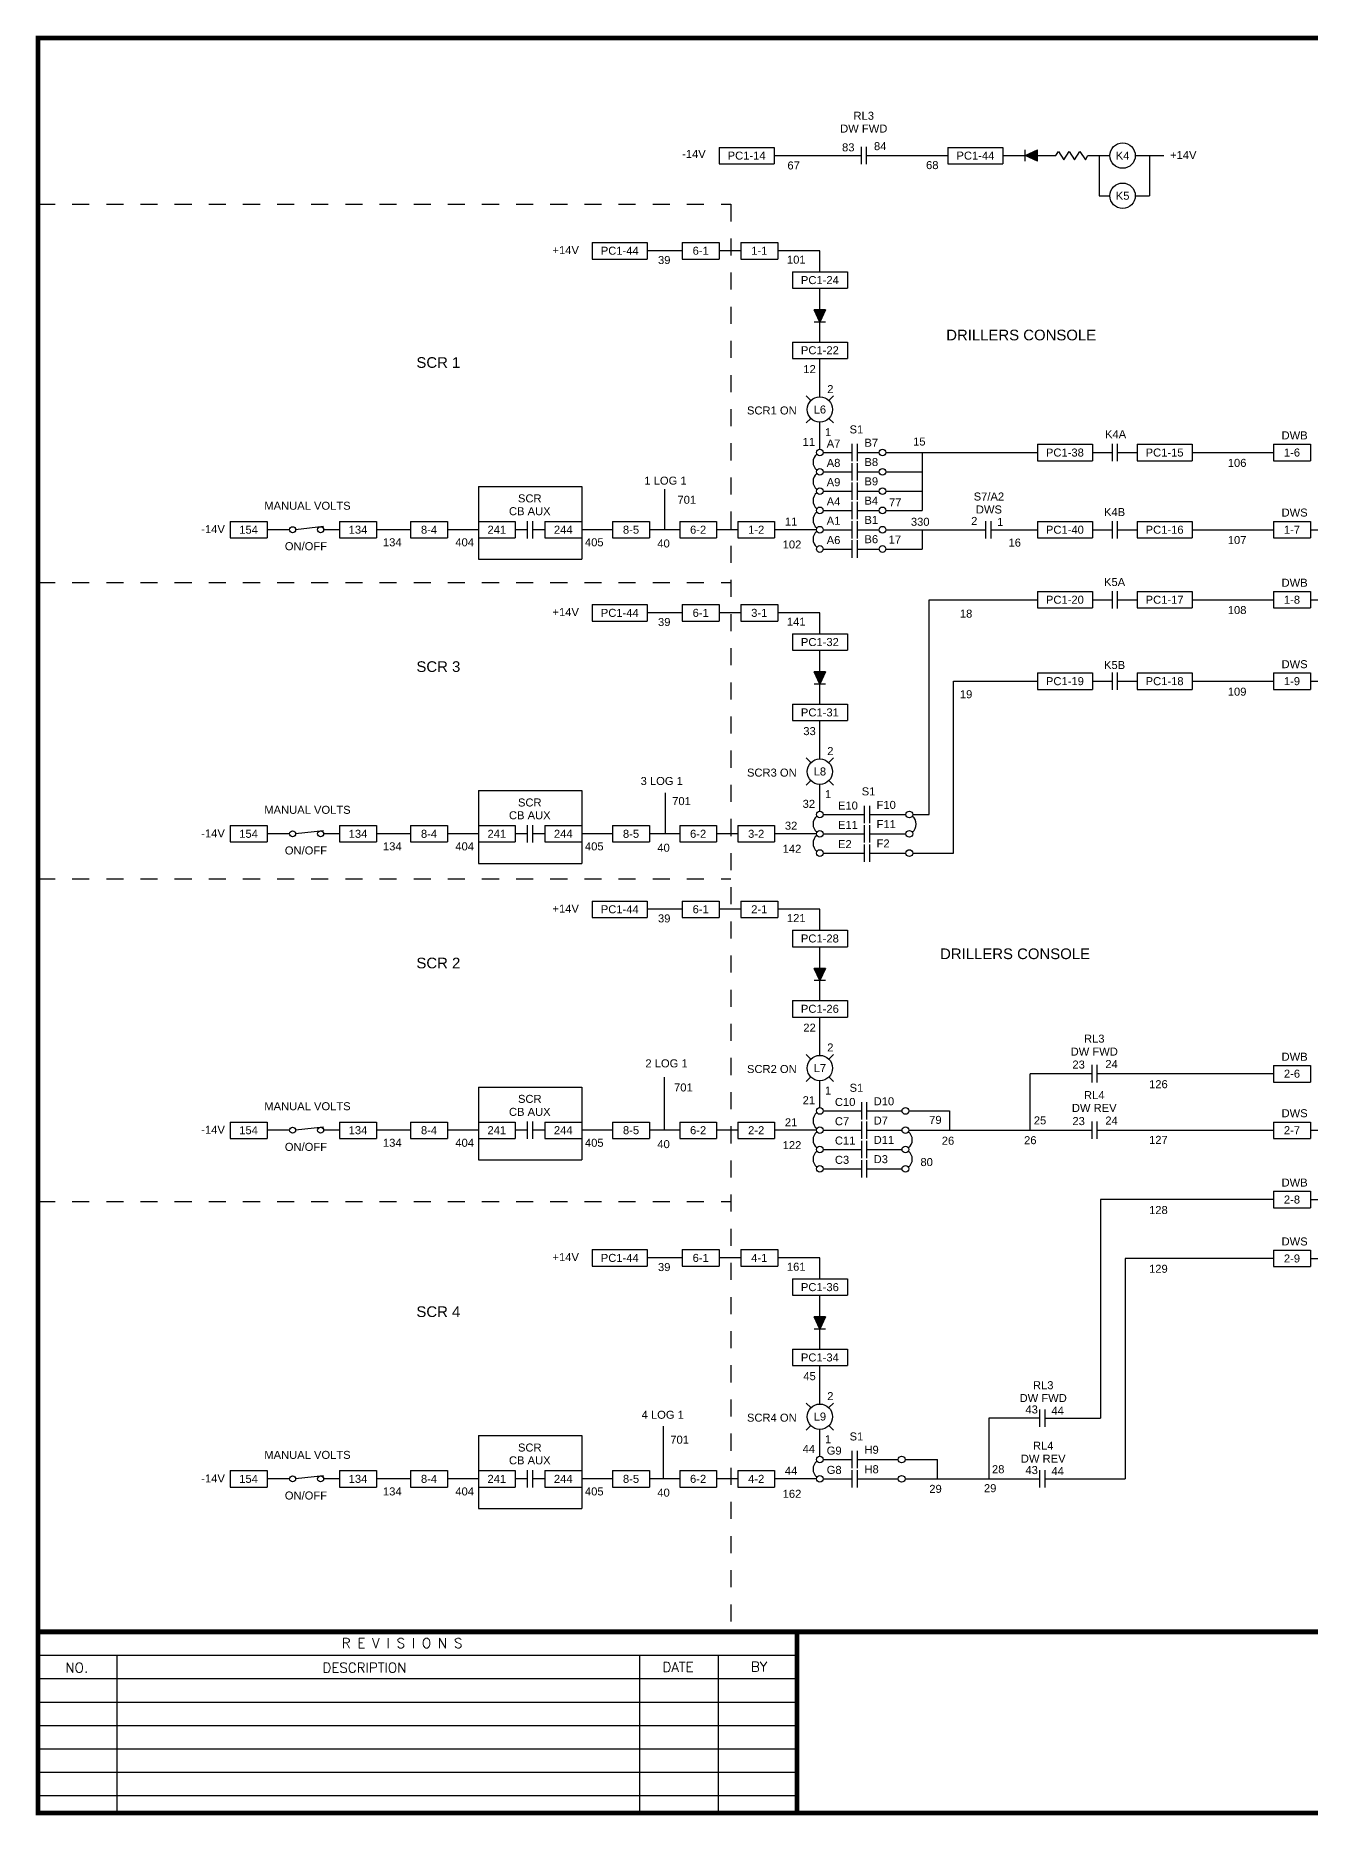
# Model space of a CAD drawing. Extents: x 2.1 to 18.8, y -2.1 to 8.4.
# Drawn here: x 2.12 to 9.58, y -2.07 to 8.35 of the extents above; entities that cross this region are included whole.
import ezdxf
from ezdxf.enums import TextEntityAlignment as Align

# ---------------------------------------------------------------- set-up
doc = ezdxf.new("R2010")
doc.units = 0
doc.header["$MEASUREMENT"] = 0
doc.linetypes.add('DASHED2', pattern=[0.375, 0.25, -0.125])
doc.layers.get('0').update_dxf_attribs({"linetype": 'CONTINUOUS'})
doc.layers.add('DRAWING', color=7, linetype='CONTINUOUS')
doc.styles.add('ROMAND', font='ROMAND.shx')
doc.styles.get("Standard").update_dxf_attribs({"font": 'ARIAL.TTF'})

# ---------------------------------------------------------------- blocks, each defined once
blk = doc.blocks.new('npcap')
for p, q in [((0, 0.051), (0, -0.051)), ((0.031, 0.051), (0.031, -0.051))]:
    blk.add_line(p, q)
blk = doc.blocks.new('connection')
blk.add_circle((0.074, 0), 0.0744)
blk = doc.blocks.new('diode')
blk.add_hatch(color=256).paths.add_polyline_path([(0.072, 0), (0, 0.033), (0, -0.033)])
for p, q in [((0, 0.033), (0.072, 0)), ((0, 0.033), (0, -0.033)), ((0.072, 0), (0, -0.033)), ((0.072, 0.033), (0.072, -0.033))]:
    blk.add_line(p, q)
blk = doc.blocks.new('resistor')
for p, q in [((0, 0), (0.016, 0.025)), ((0.016, 0.025), (0.047, -0.025)), ((0.047, -0.025), (0.08, 0.025)), ((0.08, 0.025), (0.111, -0.025)), ((0.111, -0.025), (0.142, 0.025)), ((0.142, 0.025), (0.174, -0.025)), ((0.174, -0.025), (0.189, 0))]:
    blk.add_line(p, q)

msp = doc.modelspace()

# ---------------------------------------------------------------- linework, layer by layer
at = {"color": 7}
for p, q in [((2.133, -0.995), (2.133, -2.056)), ((2.133, -1.132), (6.578, -1.132)), ((2.594, -1.132), (2.594, -2.056)), ((5.656, -1.132), (5.656, -2.056)), ((6.117, -1.132), (6.117, -2.056)), ((2.133, -1.269), (6.578, -1.269)), ((2.133, -1.406), (6.578, -1.406)), ((2.133, -1.543), (6.578, -1.543)), ((2.133, -1.68), (6.578, -1.68)), ((2.133, -1.817), (6.578, -1.817)), ((2.133, -1.954), (6.578, -1.954))]:
    msp.add_line(p, q, dxfattribs=at)
at = {"color": 7, "const_width": 0.0288}
msp.add_lwpolyline([(18.765, -2.056), (18.765, 8.34), (2.133, 8.34), (2.133, -2.056)], close=True, dxfattribs=at)
for points in [[(2.133, -0.995), (18.765, -0.995)], [(6.578, -0.995), (6.578, -2.056)]]:
    msp.add_lwpolyline(points, dxfattribs=at)
at = {"layer": 'DRAWING', "color": 7}
for p, q in [((6.122, 7.699), (6.444, 7.699)), ((6.122, 7.699), (6.122, 7.602)), ((6.444, 7.699), (6.444, 7.602)), ((6.444, 7.651), (6.953, 7.651)), ((6.984, 7.651), (7.462, 7.651)), ((7.462, 7.699), (7.784, 7.699)), ((7.462, 7.699), (7.462, 7.602)), ((7.784, 7.699), (7.784, 7.602)), ((7.784, 7.651), (8.093, 7.651)), ((8.282, 7.651), (8.411, 7.651)), ((8.347, 7.651), (8.347, 7.416)), ((8.56, 7.651), (8.727, 7.651)), ((8.643, 7.651), (8.643, 7.416)), ((6.122, 7.602), (6.444, 7.602)), ((7.462, 7.602), (7.784, 7.602)), ((8.347, 7.416), (8.411, 7.416)), ((8.56, 7.416), (8.643, 7.416)), ((5.379, 7.142), (5.379, 7.045)), ((5.379, 7.142), (5.701, 7.142)), ((5.701, 7.142), (5.701, 7.045)), ((5.906, 7.094), (5.701, 7.094)), ((5.906, 7.142), (5.906, 7.045)), ((5.906, 7.142), (6.122, 7.142)), ((6.122, 7.142), (6.122, 7.045)), ((6.249, 7.094), (6.122, 7.094)), ((6.249, 7.142), (6.465, 7.142)), ((6.249, 7.142), (6.249, 7.045)), ((6.465, 7.142), (6.465, 7.045)), ((6.712, 7.094), (6.465, 7.094)), ((6.712, 6.971), (6.712, 7.094)), ((5.379, 7.045), (5.701, 7.045)), ((5.906, 7.045), (6.122, 7.045)), ((6.249, 7.045), (6.465, 7.045)), ((6.551, 6.971), (6.551, 6.874)), ((6.551, 6.971), (6.873, 6.971)), ((6.873, 6.971), (6.873, 6.874)), ((6.551, 6.874), (6.873, 6.874)), ((6.712, 6.559), (6.712, 6.874)), ((6.551, 6.559), (6.873, 6.559)), ((6.551, 6.559), (6.551, 6.462)), ((6.873, 6.559), (6.873, 6.462)), ((6.551, 6.462), (6.873, 6.462)), ((6.712, 6.239), (6.712, 6.462)), ((6.659, 6.217), (6.632, 6.244)), ((6.764, 6.217), (6.791, 6.244)), ((6.659, 6.112), (6.632, 6.085)), ((6.712, 5.932), (6.712, 6.09)), ((6.764, 6.112), (6.791, 6.085)), ((7.986, 5.961), (8.308, 5.961)), ((7.986, 5.961), (7.986, 5.864)), ((8.308, 5.961), (8.308, 5.864)), ((8.57, 5.961), (8.892, 5.961)), ((8.57, 5.961), (8.57, 5.864)), ((8.892, 5.961), (8.892, 5.864)), ((9.369, 5.961), (9.585, 5.961)), ((9.369, 5.961), (9.369, 5.864)), ((9.585, 5.961), (9.585, 5.864)), ((6.731, 5.912), (6.9, 5.912)), ((6.931, 5.912), (7.059, 5.912)), ((7.098, 5.912), (7.986, 5.912)), ((7.311, 5.912), (7.311, 5.573)), ((7.986, 5.864), (8.308, 5.864)), ((8.308, 5.912), (8.423, 5.912)), ((8.455, 5.912), (8.57, 5.912)), ((8.57, 5.864), (8.892, 5.864)), ((8.892, 5.912), (9.369, 5.912)), ((9.369, 5.864), (9.585, 5.864)), ((6.731, 5.799), (6.9, 5.799)), ((6.931, 5.799), (7.059, 5.799)), ((7.098, 5.799), (7.311, 5.799)), ((4.712, 5.714), (4.712, 5.287)), ((4.712, 5.714), (5.317, 5.714)), ((5.317, 5.714), (5.317, 5.287)), ((5.804, 5.459), (5.804, 5.698)), ((6.731, 5.686), (6.9, 5.686)), ((6.931, 5.686), (7.059, 5.686)), ((7.098, 5.686), (7.311, 5.686)), ((6.731, 5.573), (6.9, 5.573)), ((6.931, 5.573), (7.059, 5.573)), ((7.098, 5.573), (7.311, 5.573)), ((3.258, 5.509), (3.258, 5.412)), ((3.258, 5.509), (3.474, 5.509)), ((3.474, 5.509), (3.474, 5.412)), ((3.606, 5.46), (3.474, 5.46)), ((3.641, 5.462), (3.805, 5.48)), ((3.899, 5.46), (3.805, 5.46)), ((3.899, 5.509), (4.115, 5.509)), ((3.899, 5.509), (3.899, 5.412)), ((4.115, 5.509), (4.115, 5.412)), ((4.315, 5.46), (4.115, 5.46)), ((4.315, 5.509), (4.531, 5.509)), ((4.315, 5.509), (4.315, 5.412)), ((4.531, 5.509), (4.531, 5.412)), ((4.712, 5.46), (4.531, 5.46)), ((4.712, 5.509), (4.928, 5.509)), ((4.928, 5.509), (4.928, 5.412)), ((4.998, 5.46), (4.928, 5.46)), ((5.101, 5.46), (5.03, 5.46)), ((5.101, 5.509), (5.317, 5.509)), ((5.101, 5.509), (5.101, 5.412)), ((5.498, 5.46), (5.317, 5.46)), ((5.498, 5.509), (5.714, 5.509)), ((5.498, 5.509), (5.498, 5.412)), ((5.714, 5.509), (5.714, 5.412)), ((5.891, 5.46), (5.714, 5.46)), ((5.891, 5.509), (6.107, 5.509)), ((5.891, 5.509), (5.891, 5.412)), ((6.107, 5.509), (6.107, 5.412)), ((6.231, 5.46), (6.107, 5.46)), ((6.231, 5.509), (6.447, 5.509)), ((6.231, 5.509), (6.231, 5.412)), ((6.447, 5.509), (6.447, 5.412)), ((6.692, 5.46), (6.447, 5.46)), ((6.731, 5.46), (6.9, 5.46)), ((6.931, 5.46), (7.059, 5.46)), ((7.098, 5.46), (7.682, 5.46)), ((7.311, 5.46), (7.311, 5.347)), ((7.713, 5.46), (7.986, 5.46)), ((7.986, 5.509), (8.308, 5.509)), ((7.986, 5.509), (7.986, 5.412)), ((8.308, 5.509), (8.308, 5.412)), ((8.308, 5.46), (8.423, 5.46)), ((8.455, 5.46), (8.57, 5.46)), ((8.57, 5.509), (8.892, 5.509)), ((8.57, 5.509), (8.57, 5.412)), ((8.892, 5.509), (8.892, 5.412)), ((8.892, 5.46), (9.369, 5.46)), ((9.369, 5.509), (9.585, 5.509)), ((9.369, 5.509), (9.369, 5.412)), ((9.585, 5.509), (9.585, 5.412)), ((9.585, 5.46), (9.705, 5.46)), ((3.258, 5.412), (3.474, 5.412)), ((3.899, 5.412), (4.115, 5.412)), ((4.315, 5.412), (4.531, 5.412)), ((4.712, 5.412), (4.928, 5.412)), ((5.101, 5.412), (5.317, 5.412)), ((5.498, 5.412), (5.714, 5.412)), ((5.891, 5.412), (6.107, 5.412)), ((6.231, 5.412), (6.447, 5.412)), ((6.731, 5.347), (6.9, 5.347)), ((6.931, 5.347), (7.059, 5.347)), ((7.098, 5.347), (7.311, 5.347)), ((7.986, 5.412), (8.308, 5.412)), ((8.57, 5.412), (8.892, 5.412)), ((9.369, 5.412), (9.585, 5.412)), ((4.712, 5.287), (5.317, 5.287)), ((5.379, 5.022), (5.701, 5.022)), ((5.379, 5.022), (5.379, 4.925)), ((5.701, 5.022), (5.701, 4.925)), ((5.906, 5.022), (6.122, 5.022)), ((5.906, 5.022), (5.906, 4.925)), ((6.122, 5.022), (6.122, 4.925)), ((6.249, 5.022), (6.465, 5.022)), ((6.249, 5.022), (6.249, 4.925)), ((6.465, 5.022), (6.465, 4.925)), ((7.353, 3.792), (7.353, 5.05)), ((7.353, 5.05), (7.986, 5.05)), ((7.986, 5.098), (8.308, 5.098)), ((7.986, 5.098), (7.986, 5.002)), ((8.308, 5.098), (8.308, 5.002)), ((8.308, 5.05), (8.423, 5.05)), ((8.455, 5.05), (8.57, 5.05)), ((8.57, 5.098), (8.892, 5.098)), ((8.57, 5.098), (8.57, 5.002)), ((8.892, 5.098), (8.892, 5.002)), ((8.892, 5.05), (9.369, 5.05)), ((9.369, 5.098), (9.585, 5.098)), ((9.369, 5.098), (9.369, 5.002)), ((9.585, 5.098), (9.585, 5.002)), ((9.585, 5.05), (9.705, 5.05)), ((5.379, 4.925), (5.701, 4.925)), ((5.906, 4.973), (5.701, 4.973)), ((5.906, 4.925), (6.122, 4.925)), ((6.249, 4.973), (6.122, 4.973)), ((6.249, 4.925), (6.465, 4.925)), ((6.712, 4.973), (6.465, 4.973)), ((6.712, 4.85), (6.712, 4.973)), ((7.986, 5.002), (8.308, 5.002)), ((8.57, 5.002), (8.892, 5.002)), ((9.369, 5.002), (9.585, 5.002)), ((6.551, 4.85), (6.551, 4.754)), ((6.551, 4.85), (6.873, 4.85)), ((6.873, 4.85), (6.873, 4.754)), ((6.551, 4.754), (6.873, 4.754)), ((6.712, 4.439), (6.712, 4.754)), ((7.986, 4.621), (8.308, 4.621)), ((7.986, 4.621), (7.986, 4.524)), ((8.308, 4.621), (8.308, 4.524)), ((8.57, 4.621), (8.892, 4.621)), ((8.57, 4.621), (8.57, 4.524)), ((8.892, 4.621), (8.892, 4.524)), ((9.369, 4.621), (9.585, 4.621)), ((9.369, 4.621), (9.369, 4.524)), ((9.585, 4.621), (9.585, 4.524)), ((7.495, 3.566), (7.495, 4.573)), ((7.495, 4.573), (7.986, 4.573)), ((7.986, 4.524), (8.308, 4.524)), ((8.308, 4.573), (8.423, 4.573)), ((8.455, 4.573), (8.57, 4.573)), ((8.57, 4.524), (8.892, 4.524)), ((8.892, 4.573), (9.369, 4.573)), ((9.369, 4.524), (9.585, 4.524)), ((9.585, 4.573), (9.705, 4.573)), ((6.551, 4.439), (6.551, 4.342)), ((6.551, 4.439), (6.873, 4.439)), ((6.873, 4.439), (6.873, 4.342)), ((6.551, 4.342), (6.873, 4.342)), ((6.712, 4.118), (6.712, 4.342)), ((6.659, 4.096), (6.632, 4.123)), ((6.764, 4.096), (6.791, 4.123)), ((6.659, 3.991), (6.632, 3.964)), ((6.712, 3.812), (6.712, 3.969)), ((6.764, 3.991), (6.791, 3.964)), ((4.712, 3.933), (5.317, 3.933)), ((4.712, 3.933), (4.712, 3.506)), ((5.317, 3.933), (5.317, 3.506)), ((5.807, 3.68), (5.807, 3.919)), ((6.731, 3.792), (6.972, 3.792)), ((7.003, 3.792), (7.217, 3.792)), ((7.256, 3.792), (7.353, 3.792)), ((3.258, 3.727), (3.474, 3.727)), ((3.258, 3.727), (3.258, 3.631)), ((3.474, 3.727), (3.474, 3.631)), ((3.606, 3.679), (3.474, 3.679)), ((3.641, 3.681), (3.805, 3.699)), ((3.899, 3.679), (3.805, 3.679)), ((3.899, 3.727), (3.899, 3.631)), ((3.899, 3.727), (4.115, 3.727)), ((4.115, 3.727), (4.115, 3.631)), ((4.315, 3.679), (4.115, 3.679)), ((4.315, 3.727), (4.315, 3.631)), ((4.315, 3.727), (4.531, 3.727)), ((4.531, 3.727), (4.531, 3.631)), ((4.712, 3.679), (4.531, 3.679)), ((4.712, 3.727), (4.928, 3.727)), ((4.928, 3.727), (4.928, 3.631)), ((4.998, 3.679), (4.928, 3.679)), ((5.101, 3.679), (5.03, 3.679)), ((5.101, 3.727), (5.317, 3.727)), ((5.101, 3.727), (5.101, 3.631)), ((5.498, 3.679), (5.317, 3.679)), ((5.498, 3.727), (5.714, 3.727)), ((5.498, 3.727), (5.498, 3.631)), ((5.714, 3.727), (5.714, 3.631)), ((5.891, 3.679), (5.714, 3.679)), ((5.891, 3.727), (6.107, 3.727)), ((5.891, 3.727), (5.891, 3.631)), ((6.107, 3.727), (6.107, 3.631)), ((6.231, 3.679), (6.107, 3.679)), ((6.231, 3.727), (6.447, 3.727)), ((6.231, 3.727), (6.231, 3.631)), ((6.447, 3.727), (6.447, 3.631)), ((6.692, 3.679), (6.447, 3.679)), ((6.731, 3.679), (6.972, 3.679)), ((7.003, 3.679), (7.217, 3.679)), ((3.258, 3.631), (3.474, 3.631)), ((3.899, 3.631), (4.115, 3.631)), ((4.315, 3.631), (4.531, 3.631)), ((4.712, 3.631), (4.928, 3.631)), ((5.101, 3.631), (5.317, 3.631)), ((5.498, 3.631), (5.714, 3.631)), ((5.891, 3.631), (6.107, 3.631)), ((6.231, 3.631), (6.447, 3.631)), ((6.731, 3.566), (6.972, 3.566)), ((7.003, 3.566), (7.217, 3.566)), ((7.256, 3.566), (7.495, 3.566)), ((4.712, 3.506), (5.317, 3.506)), ((5.379, 3.285), (5.701, 3.285)), ((5.379, 3.285), (5.379, 3.188)), ((5.701, 3.285), (5.701, 3.188)), ((5.906, 3.237), (5.701, 3.237)), ((5.906, 3.285), (6.122, 3.285)), ((5.906, 3.285), (5.906, 3.188)), ((6.122, 3.285), (6.122, 3.188)), ((6.249, 3.237), (6.122, 3.237)), ((6.249, 3.285), (6.465, 3.285)), ((6.249, 3.285), (6.249, 3.188)), ((6.465, 3.285), (6.465, 3.188)), ((6.712, 3.237), (6.465, 3.237)), ((6.712, 3.114), (6.712, 3.237)), ((5.379, 3.188), (5.701, 3.188)), ((5.906, 3.188), (6.122, 3.188)), ((6.249, 3.188), (6.465, 3.188)), ((6.551, 3.114), (6.551, 3.017)), ((6.551, 3.114), (6.873, 3.114)), ((6.873, 3.114), (6.873, 3.017)), ((6.551, 3.017), (6.873, 3.017)), ((6.712, 2.702), (6.712, 3.017)), ((6.551, 2.702), (6.551, 2.605)), ((6.551, 2.702), (6.873, 2.702)), ((6.873, 2.702), (6.873, 2.605)), ((6.551, 2.605), (6.873, 2.605)), ((6.712, 2.382), (6.712, 2.605)), ((6.659, 2.36), (6.632, 2.387)), ((6.764, 2.36), (6.791, 2.387)), ((9.369, 2.322), (9.585, 2.322)), ((9.369, 2.322), (9.369, 2.225)), ((9.585, 2.322), (9.585, 2.225)), ((4.712, 2.196), (4.712, 1.769)), ((4.712, 2.196), (5.317, 2.196)), ((5.317, 2.196), (5.317, 1.769)), ((5.802, 1.943), (5.802, 2.254)), ((6.659, 2.255), (6.632, 2.228)), ((6.712, 2.075), (6.712, 2.233)), ((6.764, 2.255), (6.791, 2.228)), ((7.943, 1.943), (7.943, 2.274)), ((8.304, 2.274), (7.943, 2.274)), ((9.369, 2.274), (8.335, 2.274)), ((9.369, 2.225), (9.585, 2.225)), ((3.258, 1.991), (3.474, 1.991)), ((3.258, 1.991), (3.258, 1.894)), ((3.474, 1.991), (3.474, 1.894)), ((3.899, 1.991), (3.899, 1.894)), ((3.899, 1.991), (4.115, 1.991)), ((4.115, 1.991), (4.115, 1.894)), ((4.315, 1.991), (4.315, 1.894)), ((4.315, 1.991), (4.531, 1.991)), ((4.531, 1.991), (4.531, 1.894)), ((4.712, 1.991), (4.928, 1.991)), ((4.928, 1.991), (4.928, 1.894)), ((5.101, 1.991), (5.317, 1.991)), ((5.101, 1.991), (5.101, 1.894)), ((5.498, 1.991), (5.714, 1.991)), ((5.498, 1.991), (5.498, 1.894)), ((5.714, 1.991), (5.714, 1.894)), ((5.891, 1.991), (6.107, 1.991)), ((5.891, 1.991), (5.891, 1.894)), ((6.107, 1.991), (6.107, 1.894)), ((6.231, 1.991), (6.447, 1.991)), ((6.231, 1.991), (6.231, 1.894)), ((6.447, 1.991), (6.447, 1.894)), ((6.731, 2.056), (6.955, 2.056)), ((6.986, 2.056), (7.194, 2.056)), ((7.233, 2.056), (7.471, 2.056)), ((7.471, 2.056), (7.471, 1.943)), ((9.369, 1.991), (9.369, 1.894)), ((9.369, 1.991), (9.585, 1.991)), ((9.585, 1.991), (9.585, 1.894)), ((3.258, 1.894), (3.474, 1.894)), ((3.606, 1.943), (3.474, 1.943)), ((3.641, 1.945), (3.805, 1.962)), ((3.899, 1.943), (3.805, 1.943)), ((3.899, 1.894), (4.115, 1.894)), ((4.315, 1.943), (4.115, 1.943)), ((4.315, 1.894), (4.531, 1.894)), ((4.712, 1.943), (4.531, 1.943)), ((4.712, 1.894), (4.928, 1.894)), ((4.998, 1.943), (4.928, 1.943)), ((5.101, 1.943), (5.03, 1.943)), ((5.101, 1.894), (5.317, 1.894)), ((5.498, 1.943), (5.317, 1.943)), ((5.498, 1.894), (5.714, 1.894)), ((5.891, 1.943), (5.714, 1.943)), ((5.891, 1.894), (6.107, 1.894)), ((6.231, 1.943), (6.107, 1.943)), ((6.231, 1.894), (6.447, 1.894)), ((6.692, 1.943), (6.447, 1.943)), ((6.731, 1.943), (6.955, 1.943)), ((6.986, 1.943), (7.194, 1.943)), ((7.233, 1.943), (8.304, 1.943)), ((8.335, 1.943), (9.369, 1.943)), ((9.369, 1.894), (9.585, 1.894)), ((9.585, 1.943), (9.705, 1.943)), ((6.731, 1.83), (6.955, 1.83)), ((6.986, 1.83), (7.194, 1.83)), ((4.712, 1.769), (5.317, 1.769)), ((6.731, 1.717), (6.955, 1.717)), ((6.986, 1.717), (7.194, 1.717)), ((9.369, 1.585), (9.585, 1.585)), ((9.369, 1.585), (9.369, 1.488)), ((9.585, 1.585), (9.585, 1.488)), ((9.369, 1.537), (8.356, 1.537)), ((8.356, 1.537), (8.356, 0.256)), ((9.369, 1.488), (9.585, 1.488)), ((9.585, 1.537), (9.705, 1.537)), ((5.379, 1.244), (5.701, 1.244)), ((5.379, 1.244), (5.379, 1.147)), ((5.379, 1.147), (5.701, 1.147)), ((5.701, 1.244), (5.701, 1.147)), ((5.906, 1.195), (5.701, 1.195)), ((5.906, 1.244), (6.122, 1.244)), ((5.906, 1.244), (5.906, 1.147)), ((5.906, 1.147), (6.122, 1.147)), ((6.122, 1.244), (6.122, 1.147)), ((6.249, 1.195), (6.122, 1.195)), ((6.249, 1.244), (6.465, 1.244)), ((6.249, 1.244), (6.249, 1.147)), ((6.249, 1.147), (6.465, 1.147)), ((6.465, 1.244), (6.465, 1.147)), ((6.712, 1.195), (6.465, 1.195)), ((6.712, 1.072), (6.712, 1.195)), ((9.369, 1.192), (8.501, 1.192)), ((8.501, 1.192), (8.501, -0.099)), ((9.369, 1.241), (9.585, 1.241)), ((9.369, 1.241), (9.369, 1.144)), ((9.585, 1.241), (9.585, 1.144)), ((9.585, 1.192), (9.705, 1.192)), ((6.551, 1.072), (6.551, 0.976)), ((6.551, 1.072), (6.873, 1.072)), ((6.873, 1.072), (6.873, 0.976)), ((9.369, 1.144), (9.585, 1.144)), ((6.551, 0.976), (6.873, 0.976)), ((6.712, 0.661), (6.712, 0.976)), ((6.551, 0.661), (6.551, 0.564)), ((6.551, 0.661), (6.873, 0.661)), ((6.873, 0.661), (6.873, 0.564)), ((6.551, 0.564), (6.873, 0.564)), ((6.712, 0.34), (6.712, 0.564)), ((6.659, 0.319), (6.632, 0.345)), ((6.764, 0.319), (6.791, 0.345)), ((5.797, -0.096), (5.797, 0.209)), ((6.659, 0.213), (6.632, 0.186)), ((6.764, 0.213), (6.791, 0.186)), ((7.999, 0.256), (7.701, 0.256)), ((7.701, 0.256), (7.701, -0.099)), ((8.031, 0.256), (8.356, 0.256)), ((4.712, 0.155), (5.317, 0.155)), ((4.712, 0.155), (4.712, -0.272)), ((5.317, 0.155), (5.317, -0.272)), ((6.712, 0.034), (6.712, 0.191)), ((6.731, 0.014), (6.9, 0.014)), ((6.931, 0.014), (7.171, 0.014)), ((7.21, 0.014), (7.401, 0.014)), ((7.401, -0.099), (7.401, 0.014)), ((3.258, -0.05), (3.474, -0.05)), ((3.258, -0.05), (3.258, -0.147)), ((3.474, -0.05), (3.474, -0.147)), ((3.606, -0.099), (3.474, -0.099)), ((3.641, -0.097), (3.805, -0.079)), ((3.899, -0.099), (3.805, -0.099)), ((3.899, -0.05), (3.899, -0.147)), ((3.899, -0.05), (4.115, -0.05)), ((4.115, -0.05), (4.115, -0.147)), ((4.315, -0.099), (4.115, -0.099)), ((4.315, -0.05), (4.315, -0.147)), ((4.315, -0.05), (4.531, -0.05)), ((4.531, -0.05), (4.531, -0.147)), ((4.712, -0.099), (4.531, -0.099)), ((4.712, -0.05), (4.928, -0.05)), ((4.928, -0.05), (4.928, -0.147)), ((4.998, -0.099), (4.928, -0.099)), ((5.101, -0.099), (5.03, -0.099)), ((5.101, -0.05), (5.317, -0.05)), ((5.101, -0.05), (5.101, -0.147)), ((5.498, -0.099), (5.317, -0.099)), ((5.498, -0.05), (5.714, -0.05)), ((5.498, -0.05), (5.498, -0.147)), ((5.714, -0.05), (5.714, -0.147)), ((5.891, -0.099), (5.714, -0.099)), ((5.891, -0.05), (6.107, -0.05)), ((5.891, -0.05), (5.891, -0.147)), ((6.107, -0.05), (6.107, -0.147)), ((6.231, -0.099), (6.107, -0.099)), ((6.231, -0.05), (6.447, -0.05)), ((6.231, -0.05), (6.231, -0.147)), ((6.447, -0.05), (6.447, -0.147)), ((6.692, -0.099), (6.447, -0.099)), ((6.731, -0.099), (6.9, -0.099)), ((6.931, -0.099), (7.171, -0.099)), ((7.21, -0.099), (7.999, -0.099)), ((8.031, -0.099), (8.501, -0.099)), ((3.258, -0.147), (3.474, -0.147)), ((3.899, -0.147), (4.115, -0.147)), ((4.315, -0.147), (4.531, -0.147)), ((4.712, -0.147), (4.928, -0.147)), ((5.101, -0.147), (5.317, -0.147)), ((5.498, -0.147), (5.714, -0.147)), ((5.891, -0.147), (6.107, -0.147)), ((6.231, -0.147), (6.447, -0.147)), ((4.712, -0.272), (5.317, -0.272))]:
    msp.add_line(p, q, dxfattribs=at)
at = {"layer": 'DRAWING', "color": 7, "linetype": 'DASHED2', "ltscale": 0.25}
for p, q in [((2.133, 7.366), (6.191, 7.366)), ((6.191, 7.366), (6.191, -0.995)), ((2.133, 5.15), (6.191, 5.15)), ((2.133, 3.415), (6.191, 3.415)), ((2.133, 1.526), (6.191, 1.526))]:
    msp.add_line(p, q, dxfattribs=at)
at = {"layer": 'DRAWING', "color": 7}
for centre, radius in [((6.712, 5.912), 0.0197), ((7.079, 5.912), 0.0197), ((6.712, 5.799), 0.0197), ((7.079, 5.799), 0.0197), ((6.712, 5.686), 0.0197), ((7.079, 5.686), 0.0197), ((6.712, 5.573), 0.0197), ((7.079, 5.573), 0.0197), ((3.624, 5.46), 0.0176), ((3.788, 5.46), 0.0176), ((6.712, 5.46), 0.0197), ((7.079, 5.46), 0.0197), ((6.712, 5.347), 0.0197), ((7.079, 5.347), 0.0197), ((6.712, 3.792), 0.0197), ((7.236, 3.792), 0.0197), ((3.624, 3.679), 0.0176), ((3.788, 3.679), 0.0176), ((6.712, 3.679), 0.0197), ((7.236, 3.679), 0.0197), ((6.712, 3.566), 0.0197), ((7.236, 3.566), 0.0197), ((6.712, 2.056), 0.0197), ((7.213, 2.056), 0.0197), ((3.624, 1.943), 0.0176), ((3.788, 1.943), 0.0176), ((6.712, 1.943), 0.0197), ((7.213, 1.943), 0.0197), ((6.712, 1.83), 0.0197), ((7.213, 1.83), 0.0197), ((6.712, 1.717), 0.0197), ((7.213, 1.717), 0.0197), ((6.712, 0.014), 0.0197), ((7.191, 0.014), 0.0197), ((3.624, -0.099), 0.0176), ((3.788, -0.099), 0.0176), ((6.712, -0.099), 0.0197), ((7.191, -0.099), 0.0197)]:
    msp.add_circle(centre, radius, dxfattribs=at)
for centre, start, end in [((6.732, 5.856), 128.905, 231.095), ((6.732, 5.743), 128.905, 231.095), ((6.732, 5.63), 128.905, 231.095), ((6.732, 5.517), 128.905, 231.095), ((6.732, 5.404), 128.905, 231.095), ((6.732, 3.736), 128.905, 231.095), ((7.216, 3.736), 308.905, 51.095), ((6.732, 3.623), 128.905, 231.095), ((6.732, 1.999), 128.905, 231.095), ((6.732, 1.886), 128.905, 231.095), ((7.193, 1.886), 308.905, 51.095), ((6.732, 1.773), 128.905, 231.095), ((7.193, 1.773), 308.905, 51.095), ((6.732, -0.042), 128.905, 231.095)]:
    msp.add_arc(centre, 0.0602, start, end, dxfattribs=at)

# ---------------------------------------------------------------- block references
for name, p in [('connection', (8.411, 7.651)), ('npcap', (6.953, 7.651)), ('resistor', (8.093, 7.651)), ('connection', (8.411, 7.416)), ('npcap', (6.9, 5.912)), ('npcap', (8.423, 5.912)), ('npcap', (6.9, 5.799)), ('npcap', (6.9, 5.686)), ('npcap', (6.9, 5.573)), ('npcap', (4.998, 5.46)), ('npcap', (6.9, 5.46)), ('npcap', (7.682, 5.46)), ('npcap', (8.423, 5.46)), ('npcap', (6.9, 5.347)), ('npcap', (8.423, 5.05)), ('npcap', (8.423, 4.573)), ('npcap', (6.972, 3.792)), ('npcap', (4.998, 3.679)), ('npcap', (6.972, 3.679)), ('npcap', (6.972, 3.566)), ('npcap', (8.304, 2.274)), ('npcap', (6.955, 2.056)), ('npcap', (4.998, 1.943)), ('npcap', (6.955, 1.943)), ('npcap', (8.304, 1.943)), ('npcap', (6.955, 1.83)), ('npcap', (6.955, 1.717)), ('npcap', (7.999, 0.256)), ('npcap', (6.9, 0.014)), ('npcap', (4.998, -0.099)), ('npcap', (6.9, -0.099)), ('npcap', (7.999, -0.099))]:
    msp.add_blockref(name, p, dxfattribs=at)
for name, p, rotation in [('diode', (7.986, 7.651), 180), ('diode', (6.712, 6.748), 270), ('connection', (6.712, 6.09), 90), ('diode', (6.712, 4.628), 270), ('connection', (6.712, 3.969), 90), ('diode', (6.712, 2.891), 270), ('connection', (6.712, 2.233), 90), ('diode', (6.712, 0.85), 270), ('connection', (6.712, 0.191), 90)]:
    msp.add_blockref(name, p, dxfattribs=dict(at, rotation=rotation))

# ---------------------------------------------------------------- texts
at = {"color": 7, "style": 'ROMAND'}
for s, height, p in [('R E V I S I O N S', 0.05763, (3.912, -1.09)), ('NO.', 0.0576, (2.293, -1.234)), ('DESCRIPTION', 0.05763, (3.799, -1.234)), ('DATE', 0.0576, (5.79, -1.23)), ('BY', 0.0576, (6.308, -1.228))]:
    msp.add_text(s, height=height, dxfattribs=at).set_placement(p)
at = {"layer": 'DRAWING', "color": 7}
for s, height, p in [('DW FWD', 0.0469, (6.969, 7.786)), ('RL3', 0.0469, (6.969, 7.861)), ('S1', 0.0469, (6.926, 6.024)), ('K4A', 0.0469, (8.444, 5.996)), ('SCR', 0.0469, (5.013, 5.62)), ('S7/A2', 0.0469, (7.702, 5.631)), ('MANUAL VOLTS', 0.04688, (3.711, 5.577)), ('CB AUX', 0.0469, (5.013, 5.545)), ('DWS', 0.0469, (7.702, 5.555)), ('K4B', 0.0469, (8.438, 5.54)), ('ON/OFF', 0.0469, (3.702, 5.34)), ('K5A', 0.0469, (8.438, 5.13)), ('K5B', 0.0469, (8.438, 4.644)), ('SCR', 0.0469, (5.013, 3.839)), ('S1', 0.0469, (6.997, 3.904)), ('MANUAL VOLTS', 0.04688, (3.711, 3.796)), ('CB AUX', 0.0469, (5.013, 3.764)), ('ON/OFF', 0.0469, (3.702, 3.558)), ('RL3', 0.0469, (8.319, 2.456)), ('DW FWD', 0.0469, (8.319, 2.38)), ('S1', 0.0469, (6.926, 2.168)), ('MANUAL VOLTS', 0.04688, (3.711, 2.06)), ('SCR', 0.0469, (5.013, 2.103)), ('DW REV', 0.0469, (8.319, 2.05)), ('RL4', 0.0469, (8.319, 2.125)), ('CB AUX', 0.0469, (5.013, 2.027)), ('ON/OFF', 0.0469, (3.702, 1.822)), ('RL3', 0.0469, (8.02, 0.426)), ('DW FWD', 0.0469, (8.02, 0.351)), ('SCR', 0.0469, (5.013, 0.061)), ('S1', 0.0469, (6.926, 0.126)), ('RL4', 0.0469, (8.02, 0.072)), ('MANUAL VOLTS', 0.04688, (3.711, 0.018)), ('CB AUX', 0.0469, (5.013, -0.014)), ('DW REV', 0.0469, (8.02, -0.004)), ('ON/OFF', 0.0469, (3.702, -0.22))]:
    msp.add_text(s, height=height, dxfattribs=at).set_placement(p, align=Align.CENTER)
for s, height, p in [('83', 0.0469, (6.842, 7.676)), ('84', 0.0469, (7.029, 7.683)), ('-14V', 0.0469, (5.905, 7.637)), ('67', 0.0469, (6.522, 7.57)), ('68', 0.0469, (7.334, 7.572)), ('+14V', 0.0469, (8.763, 7.631)), ('+14V', 0.0469, (5.146, 7.074)), ('39', 0.0469, (5.764, 7.016)), ('101', 0.0469, (6.519, 7.018)), ('DRILLERS CONSOLE', 0.0625, (7.452, 6.569)), ('SCR 1', 0.0625, (4.349, 6.408)), ('12', 0.0469, (6.615, 6.377)), ('2', 0.0469, (6.755, 6.26)), ('SCR1 ON', 0.0469, (6.285, 6.135)), ('1', 0.0469, (6.742, 6.008)), ('11', 0.0469, (6.611, 5.951)), ('A7', 0.0469, (6.752, 5.941)), ('B7', 0.0469, (6.973, 5.946)), ('15', 0.0469, (7.258, 5.953)), ('DWB', 0.0469, (9.416, 5.989)), ('A8', 0.0469, (6.752, 5.828)), ('B8', 0.0469, (6.973, 5.833)), ('106', 0.0469, (9.101, 5.828)), ('1 LOG 1', 0.0469, (5.684, 5.724)), ('A9', 0.0469, (6.752, 5.715)), ('B9', 0.0469, (6.973, 5.72)), ('701', 0.0469, (5.878, 5.612)), ('A4', 0.0469, (6.752, 5.602)), ('B4', 0.0469, (6.973, 5.607)), ('77', 0.0469, (7.117, 5.597)), ('11', 0.0469, (6.507, 5.484)), ('A1', 0.0469, (6.752, 5.489)), ('B1', 0.0469, (6.973, 5.494)), ('330', 0.0469, (7.245, 5.483)), ('2', 0.0469, (7.598, 5.488)), ('1', 0.0469, (7.75, 5.482)), ('DWS', 0.0469, (9.416, 5.537)), ('-14V', 0.0469, (3.089, 5.44)), ('A6', 0.0469, (6.752, 5.376)), ('B6', 0.0469, (6.973, 5.381)), ('17', 0.0469, (7.115, 5.379)), ('107', 0.0469, (9.101, 5.376)), ('134', 0.0469, (4.153, 5.363)), ('404', 0.0469, (4.577, 5.363)), ('405', 0.0469, (5.336, 5.363)), ('40', 0.0469, (5.76, 5.356)), ('102', 0.0469, (6.494, 5.35)), ('16', 0.0469, (7.817, 5.361)), ('DWB', 0.0469, (9.416, 5.126)), ('108', 0.0469, (9.101, 4.966)), ('+14V', 0.0469, (5.146, 4.954)), ('39', 0.0469, (5.764, 4.896)), ('141', 0.0469, (6.519, 4.898)), ('18', 0.0469, (7.532, 4.945)), ('DWS', 0.0469, (9.416, 4.649)), ('SCR 3', 0.0625, (4.349, 4.627)), ('19', 0.0469, (7.532, 4.473)), ('109', 0.0469, (9.101, 4.488)), ('33', 0.0469, (6.615, 4.257)), ('2', 0.0469, (6.755, 4.14)), ('3 LOG 1', 0.0469, (5.662, 3.965)), ('SCR3 ON', 0.0469, (6.285, 4.014)), ('701', 0.0469, (5.847, 3.847)), ('32', 0.0469, (6.611, 3.831)), ('1', 0.0469, (6.742, 3.888)), ('E10', 0.0469, (6.818, 3.821)), ('F10', 0.0469, (7.044, 3.825)), ('E11', 0.0469, (6.818, 3.708)), ('F11', 0.0469, (7.044, 3.712)), ('-14V', 0.0469, (3.089, 3.658)), ('32', 0.0469, (6.507, 3.703)), ('134', 0.0469, (4.153, 3.582)), ('404', 0.0469, (4.577, 3.582)), ('405', 0.0469, (5.336, 3.582)), ('40', 0.0469, (5.76, 3.574)), ('142', 0.0469, (6.494, 3.568)), ('E2', 0.0469, (6.818, 3.595)), ('F2', 0.0469, (7.044, 3.599)), ('+14V', 0.0469, (5.146, 3.217)), ('39', 0.0469, (5.764, 3.16)), ('121', 0.0469, (6.519, 3.162)), ('SCR 2', 0.0625, (4.349, 2.891)), ('DRILLERS CONSOLE', 0.0625, (7.416, 2.945)), ('22', 0.0469, (6.615, 2.52)), ('2', 0.0469, (6.755, 2.404)), ('2 LOG 1', 0.0469, (5.69, 2.311)), ('SCR2 ON', 0.0469, (6.285, 2.278)), ('23', 0.0469, (8.191, 2.304)), ('24', 0.0469, (8.384, 2.307)), ('DWB', 0.0469, (9.416, 2.35)), ('701', 0.0469, (5.858, 2.17)), ('1', 0.0469, (6.742, 2.152)), ('126', 0.0469, (8.64, 2.189)), ('21', 0.0469, (6.611, 2.095)), ('C10', 0.0469, (6.8, 2.085)), ('D10', 0.0469, (7.027, 2.089)), ('21', 0.0469, (6.507, 1.966)), ('C7', 0.0469, (6.8, 1.972)), ('D7', 0.0469, (7.027, 1.976)), ('79', 0.0469, (7.352, 1.98)), ('25', 0.0469, (7.965, 1.977)), ('23', 0.0469, (8.191, 1.973)), ('24', 0.0469, (8.384, 1.976)), ('DWS', 0.0469, (9.416, 2.019)), ('-14V', 0.0469, (3.089, 1.922)), ('134', 0.0469, (4.153, 1.846)), ('404', 0.0469, (4.577, 1.846)), ('405', 0.0469, (5.336, 1.846)), ('40', 0.0469, (5.76, 1.838)), ('122', 0.0469, (6.494, 1.832)), ('C11', 0.0469, (6.8, 1.859)), ('D11', 0.0469, (7.027, 1.863)), ('26', 0.0469, (7.426, 1.858)), ('26', 0.0469, (7.908, 1.861)), ('127', 0.0469, (8.64, 1.863)), ('C3', 0.0469, (6.8, 1.746)), ('D3', 0.0469, (7.027, 1.75)), ('80', 0.0469, (7.301, 1.733)), ('DWB', 0.0469, (9.416, 1.613)), ('128', 0.0469, (8.64, 1.452)), ('DWS', 0.0469, (9.416, 1.268)), ('+14V', 0.0469, (5.146, 1.176)), ('39', 0.0469, (5.764, 1.118)), ('161', 0.0469, (6.519, 1.12)), ('129', 0.0469, (8.64, 1.108)), ('SCR 4', 0.0625, (4.349, 0.849)), ('45', 0.0469, (6.615, 0.479)), ('2', 0.0469, (6.755, 0.362)), ('43', 0.0469, (7.916, 0.284)), ('44', 0.0469, (8.068, 0.277)), ('4 LOG 1', 0.0469, (5.668, 0.253)), ('SCR4 ON', 0.0469, (6.285, 0.236)), ('701', 0.0469, (5.836, 0.107)), ('1', 0.0469, (6.742, 0.11)), ('44', 0.0469, (6.611, 0.053)), ('G9', 0.0469, (6.752, 0.043)), ('H9', 0.0469, (6.973, 0.048)), ('-14V', 0.0469, (3.089, -0.12)), ('44', 0.0469, (6.507, -0.075)), ('G8', 0.0469, (6.752, -0.07)), ('H8', 0.0469, (6.973, -0.066)), ('28', 0.0469, (7.72, -0.066)), ('43', 0.0469, (7.916, -0.071)), ('44', 0.0469, (8.068, -0.077)), ('134', 0.0469, (4.153, -0.196)), ('404', 0.0469, (4.577, -0.196)), ('405', 0.0469, (5.336, -0.196)), ('40', 0.0469, (5.76, -0.203)), ('162', 0.0469, (6.494, -0.21)), ('29', 0.0469, (7.353, -0.181)), ('29', 0.0469, (7.673, -0.177))]:
    msp.add_text(s, height=height, dxfattribs=at).set_placement(p)
for s, p in [('PC1-14', (6.283, 7.651)), ('PC1-44', (7.623, 7.651)), ('K4', (8.485, 7.651)), ('K5', (8.485, 7.416)), ('PC1-44', (5.54, 7.094)), ('6-1', (6.014, 7.094)), ('1-1', (6.357, 7.094)), ('PC1-24', (6.712, 6.922)), ('PC1-22', (6.712, 6.511)), ('L6', (6.712, 6.164)), ('PC1-38', (8.147, 5.912)), ('PC1-15', (8.731, 5.912)), ('1-6', (9.477, 5.912)), ('154', (3.366, 5.46)), ('134', (4.007, 5.46)), ('8-4', (4.423, 5.46)), ('241', (4.82, 5.46)), ('244', (5.209, 5.46)), ('8-5', (5.606, 5.46)), ('6-2', (5.999, 5.46)), ('1-2', (6.339, 5.46)), ('PC1-40', (8.147, 5.46)), ('PC1-16', (8.731, 5.46)), ('1-7', (9.477, 5.46)), ('PC1-20', (8.147, 5.05)), ('PC1-17', (8.731, 5.05)), ('1-8', (9.477, 5.05)), ('PC1-44', (5.54, 4.973)), ('6-1', (6.014, 4.973)), ('3-1', (6.357, 4.973)), ('PC1-32', (6.712, 4.802)), ('PC1-19', (8.147, 4.573)), ('PC1-18', (8.731, 4.573)), ('1-9', (9.477, 4.573)), ('PC1-31', (6.712, 4.39)), ('L8', (6.712, 4.044)), ('154', (3.366, 3.679)), ('134', (4.007, 3.679)), ('8-4', (4.423, 3.679)), ('241', (4.82, 3.679)), ('244', (5.209, 3.679)), ('8-5', (5.606, 3.679)), ('6-2', (5.999, 3.679)), ('3-2', (6.339, 3.679)), ('PC1-44', (5.54, 3.237)), ('6-1', (6.014, 3.237)), ('2-1', (6.357, 3.237)), ('PC1-28', (6.712, 3.066)), ('PC1-26', (6.712, 2.654)), ('L7', (6.712, 2.307)), ('2-6', (9.477, 2.274)), ('154', (3.366, 1.943)), ('134', (4.007, 1.943)), ('8-4', (4.423, 1.943)), ('241', (4.82, 1.943)), ('244', (5.209, 1.943)), ('8-5', (5.606, 1.943)), ('6-2', (5.999, 1.943)), ('2-2', (6.339, 1.943)), ('2-7', (9.477, 1.943)), ('2-8', (9.477, 1.537)), ('PC1-44', (5.54, 1.195)), ('6-1', (6.014, 1.195)), ('4-1', (6.357, 1.195)), ('2-9', (9.477, 1.192)), ('PC1-36', (6.712, 1.024)), ('PC1-34', (6.712, 0.612)), ('L9', (6.712, 0.266)), ('154', (3.366, -0.099)), ('134', (4.007, -0.099)), ('8-4', (4.423, -0.099)), ('241', (4.82, -0.099)), ('244', (5.209, -0.099)), ('8-5', (5.606, -0.099)), ('6-2', (5.999, -0.099)), ('4-2', (6.339, -0.099))]:
    msp.add_text(s, height=0.0469, dxfattribs=at).set_placement(p, align=Align.MIDDLE_CENTER)

doc.saveas('drawing.dxf')
